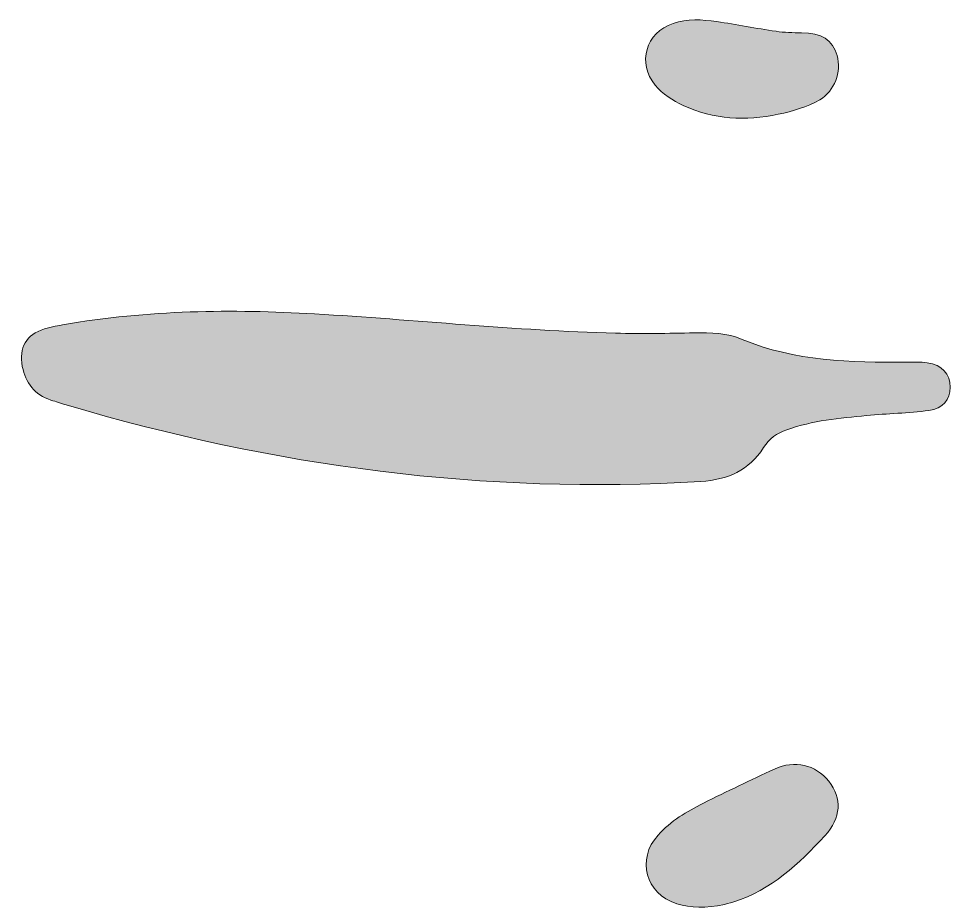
# Model space of a CAD drawing. Header units: inches. Extents: x 57 to 1023, y -981 to -99.
# Drawn here: x 57 to 216.5, y -540 to -388.9 of the extents above; entities that cross this region are included whole.
import ezdxf

# ---------------------------------------------------------------- set-up
doc = ezdxf.new("R2010")
doc.units = ezdxf.units.IN
doc.header["$MEASUREMENT"] = 0
doc.layers.add('Layer 1', color=7, linetype='Continuous')

# ---------------------------------------------------------------- blocks, each defined once
blk = doc.blocks.new('block 9')
at = {"layer": 'Layer 1', "true_color": 0xd21b30}
h = blk.add_hatch(color=242, dxfattribs=at)
h.dxf.hatch_style = 2
edge = h.paths.add_edge_path()
edge.add_spline(control_points=[(170.77, -403.78), (176.01, -406.22), (181.46, -406.5), (187.04, -405.29), (189.53, -404.8), (191.94, -404.06), (194.14, -402.81), (196.68, -401.36), (197.92, -398.01), (197.12, -395.24), (196.34, -392.55), (194.47, -391.38), (191, -391.35), (189.55, -391.34), (188.09, -391.31), (186.66, -391.1), (183.26, -390.6), (179.89, -389.93), (176.49, -389.44), (174, -389.08), (171.47, -388.93), (169.03, -389.75), (164.36, -391.3), (162.85, -396.55), (165.98, -400.31), (167.28, -401.86), (168.95, -402.93), (170.77, -403.78)], knot_values=[0, 0, 0, 0, 1, 1, 1, 2, 2, 2, 3, 3, 3, 4, 4, 4, 5, 5, 5, 6, 6, 6, 7, 7, 7, 8, 8, 8, 9, 9, 9, 9], degree=3, periodic=1)
h = blk.add_hatch(color=242, dxfattribs=at)
h.dxf.hatch_style = 2
edge = h.paths.add_edge_path()
edge.add_spline(control_points=[(212.57, -447.82), (211.4, -447.68), (210.19, -447.72), (209, -447.73), (199.44, -447.79), (189.93, -447.59), (180.89, -443.82), (178.31, -442.74), (175.48, -442.66), (172.67, -442.71), (168.17, -442.79), (163.67, -442.87), (159.17, -442.76), (141.96, -442.32), (124.83, -440.45), (107.65, -439.46), (93.47, -438.65), (79.32, -438.76), (64.47, -441.33), (63.97, -441.44), (62.65, -441.65), (61.39, -442.03), (58.26, -442.99), (56.97, -445.22), (57.6, -448.46), (58.16, -451.27), (59.69, -453.28), (62.48, -454.21), (63.36, -454.5), (64.24, -454.78), (65.13, -455.04), (100.61, -465.59), (136.78, -470.38), (173.81, -468.13), (178.37, -467.86), (182.05, -466.23), (184.51, -462.34), (185.5, -460.78), (186.82, -459.93), (188.51, -459.31), (192.93, -457.69), (197.55, -457.32), (202.16, -456.87), (205.72, -456.52), (209.31, -456.44), (212.85, -456), (215.23, -455.71), (216.49, -454.1), (216.5, -452.02), (216.51, -449.75), (215.04, -448.12), (212.57, -447.82)], knot_values=[0, 0, 0, 0, 1, 1, 1, 2, 2, 2, 3, 3, 3, 4, 4, 4, 5, 5, 5, 6, 6, 6, 7, 7, 7, 8, 8, 8, 9, 9, 9, 10, 10, 10, 11, 11, 11, 12, 12, 12, 13, 13, 13, 14, 14, 14, 15, 15, 15, 16, 16, 16, 17, 17, 17, 17], degree=3, periodic=1)
h = blk.add_hatch(color=242, dxfattribs=at)
h.dxf.hatch_style = 2
edge = h.paths.add_edge_path()
edge.add_spline(control_points=[(177.83, -540.54), (177.89, -540.52), (178.66, -540.31), (179.41, -540.07), (185.85, -538.04), (190.59, -533.61), (195, -528.8), (197.86, -525.67), (197.99, -522.4), (195.69, -519.45), (193.47, -516.61), (189.84, -515.75), (186.39, -517.36), (182.32, -519.26), (178.25, -521.19), (174.22, -523.2), (171.37, -524.62), (168.63, -526.25), (166.47, -528.66), (162.71, -532.84), (164.29, -538.66), (169.65, -540.4), (172.1, -541.2), (174.61, -541.15), (177.83, -540.54)], knot_values=[0, 0, 0, 0, 1, 1, 1, 2, 2, 2, 3, 3, 3, 4, 4, 4, 5, 5, 5, 6, 6, 6, 7, 7, 7, 8, 8, 8, 8], degree=3, periodic=1)
at = {"layer": 'Layer 1', "lineweight": 0}
for points, knots in [([(170.77, -403.78), (176.01, -406.22), (181.46, -406.5), (187.04, -405.29), (189.53, -404.8), (191.94, -404.06), (194.14, -402.81), (196.68, -401.36), (197.92, -398.01), (197.12, -395.24), (196.34, -392.55), (194.47, -391.38), (191, -391.35), (189.55, -391.34), (188.09, -391.31), (186.66, -391.1), (183.26, -390.6), (179.89, -389.93), (176.49, -389.44), (174, -389.08), (171.47, -388.93), (169.03, -389.75), (164.36, -391.3), (162.85, -396.55), (165.98, -400.31), (167.28, -401.86), (168.95, -402.93), (170.77, -403.78)], [0, 0, 0, 0, 1, 1, 1, 2, 2, 2, 3, 3, 3, 4, 4, 4, 5, 5, 5, 6, 6, 6, 7, 7, 7, 8, 8, 8, 9, 9, 9, 9]), ([(212.57, -447.82), (211.4, -447.68), (210.19, -447.72), (209, -447.73), (199.44, -447.79), (189.93, -447.59), (180.89, -443.82), (178.31, -442.74), (175.48, -442.66), (172.67, -442.71), (168.17, -442.79), (163.67, -442.87), (159.17, -442.76), (141.96, -442.32), (124.83, -440.45), (107.65, -439.46), (93.47, -438.65), (79.32, -438.76), (64.47, -441.33), (63.97, -441.44), (62.65, -441.65), (61.39, -442.03), (58.26, -442.99), (56.97, -445.22), (57.6, -448.46), (58.16, -451.27), (59.69, -453.28), (62.48, -454.21), (63.36, -454.5), (64.24, -454.78), (65.13, -455.04), (100.61, -465.59), (136.78, -470.38), (173.81, -468.13), (178.37, -467.86), (182.05, -466.23), (184.51, -462.34), (185.5, -460.78), (186.82, -459.93), (188.51, -459.31), (192.93, -457.69), (197.55, -457.32), (202.16, -456.87), (205.72, -456.52), (209.31, -456.44), (212.85, -456), (215.23, -455.71), (216.49, -454.1), (216.5, -452.02), (216.51, -449.75), (215.04, -448.12), (212.57, -447.82)], [0, 0, 0, 0, 1, 1, 1, 2, 2, 2, 3, 3, 3, 4, 4, 4, 5, 5, 5, 6, 6, 6, 7, 7, 7, 8, 8, 8, 9, 9, 9, 10, 10, 10, 11, 11, 11, 12, 12, 12, 13, 13, 13, 14, 14, 14, 15, 15, 15, 16, 16, 16, 17, 17, 17, 17]), ([(177.83, -540.54), (177.89, -540.52), (178.66, -540.31), (179.41, -540.07), (185.85, -538.04), (190.59, -533.61), (195, -528.8), (197.86, -525.67), (197.99, -522.4), (195.69, -519.45), (193.47, -516.61), (189.84, -515.75), (186.39, -517.36), (182.32, -519.26), (178.25, -521.19), (174.22, -523.2), (171.37, -524.62), (168.63, -526.25), (166.47, -528.66), (162.71, -532.84), (164.29, -538.66), (169.65, -540.4), (172.1, -541.2), (174.61, -541.15), (177.83, -540.54)], [0, 0, 0, 0, 1, 1, 1, 2, 2, 2, 3, 3, 3, 4, 4, 4, 5, 5, 5, 6, 6, 6, 7, 7, 7, 8, 8, 8, 8])]:
    blk.add_open_spline(points, degree=3, knots=knots, dxfattribs=at)
blk = doc.blocks.new('block 2')
at = {"layer": 'Layer 1'}
blk.add_blockref('block 9', (0, 0), dxfattribs=at)

msp = doc.modelspace()

# ---------------------------------------------------------------- block references
at = {"layer": 'Layer 1'}
msp.add_blockref('block 2', (0, 0), dxfattribs=at)

doc.saveas('drawing.dxf')
